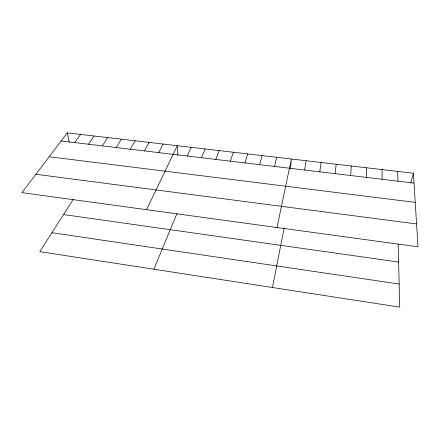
<?xml version="1.0" encoding="UTF-8"?>
<svg xmlns="http://www.w3.org/2000/svg" width="440" height="440" viewBox="0 0 440 440"><rect width="100%" height="100%" fill="white"/><g stroke="black" fill="none" stroke-linecap="round" stroke-linejoin="round"><path stroke-width="0.66" d="M382.058 179.273L382.113 169.598M366.284 177.392L366.663 167.799M350.647 175.527L351.351 166.012M290.521 168.674L291.374 159.016L277.024 227.535M335.148 173.673L336.166 164.241M319.781 171.842L321.107 162.481M304.552 170.022L306.18 160.743M272.481 287.513L284.103 228.069M274.472 166.436L276.694 157.3M410.823 183.046L413.413 173.25L67.249 132.869L22 192.654L418 246.813L413.413 173.25M259.628 164.665L262.141 155.606M244.91 162.905L247.704 153.923M230.313 161.161L233.387 152.251M215.837 159.434L219.186 150.596M201.487 157.724L205.106 148.951M153.863 269.225L177.034 213.439M187.253 156.024L191.136 147.323M146.581 209.693L177.281 145.706L177.941 155.188M158.719 152.62L163.125 144.056M144.424 150.915L149.089 142.417M130.246 149.221L135.168 140.795M116.188 147.543L121.358 139.183M73.364 199.271L39.804 251.647L399.757 307.131L398.167 244.206M102.245 145.877L107.663 137.583M88.424 144.227L94.083 135.999M74.712 142.593L80.614 134.425M61.116 140.971L414.024 183.09M49.175 156.75L415.228 202.367M35.915 174.273L416.576 223.955M63.569 214.566L398.618 262.048M51.931 232.722L399.174 284.036M67.249 132.869L69.273 142.208M397.694 171.419L397.969 181.176"/></g></svg>
